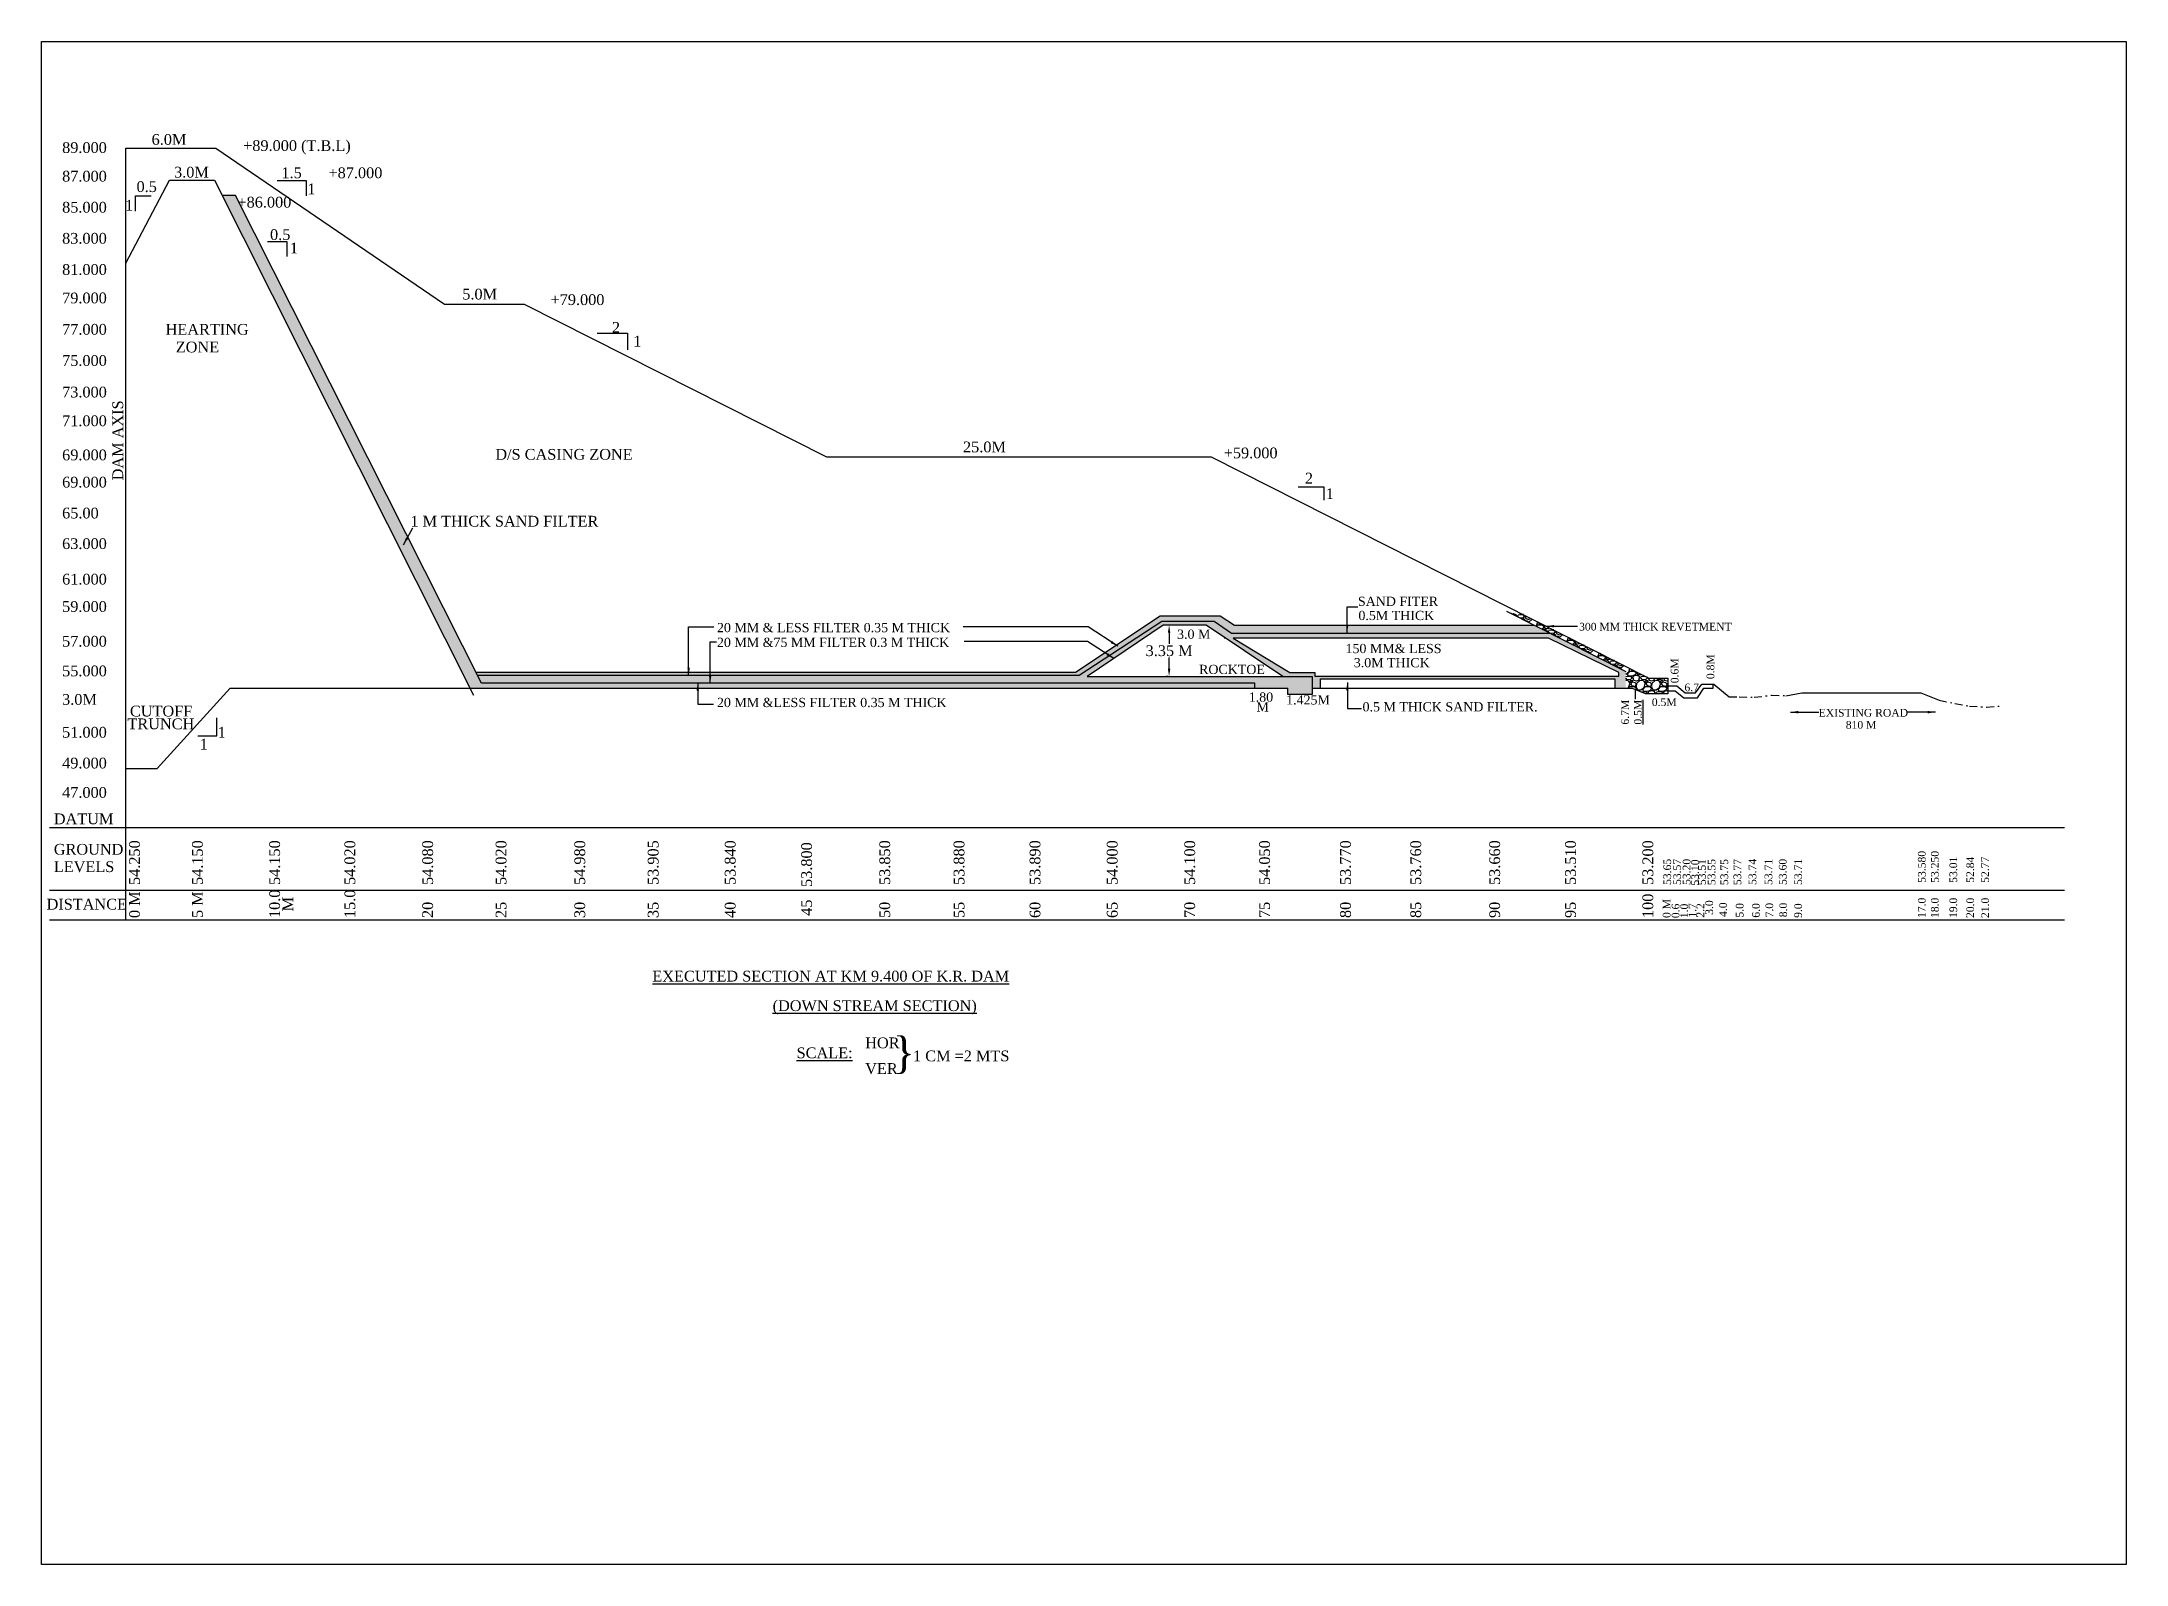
# Model space of a CAD drawing. Header units: metres. Extents: x 0 to 136, y 1 to 100.
import ezdxf

# ---------------------------------------------------------------- set-up
doc = ezdxf.new("R2010")
doc.units = ezdxf.units.M
doc.header["$MEASUREMENT"] = 0
doc.linetypes.add('ACAD_ISO03W100', pattern=[30, 12, -18])
doc.linetypes.add('DASHDOT', pattern=[1, 0.5, -0.25, 0, -0.25])
for name, color, linetype in [('DIM', 5, 'Continuous'), ('DOT LINE', 3, 'ACAD_ISO03W100'), ('DWG. LINE', 1, 'Continuous'), ('HATCH', 2, 'Continuous'), ('TEXT', 7, 'Continuous')]:
    doc.layers.add(name, color=color, linetype=linetype)
doc.layers.add('TITLE', color=7, linetype='Continuous', lineweight=30)
doc.styles.get("Standard").update_dxf_attribs({"font": 'TIMES.TTF', "height": 0.7})
doc.dimstyles.get("Standard").update_dxf_attribs({"dimtxt": 0.7, "dimasz": 0.5, "dimexe": 0.18, "dimexo": 0.0625, "dimgap": 0.09, "dimtad": 0, "dimtih": 1, "dimtoh": 1, "dimdec": 1, "dimzin": 0, "dimdsep": 46, "dimtxsty": 'Standard', "dimcen": 0.09, "dimclrd": 5, "dimclre": 5, "dimclrt": 4, "dimadec": 0, "dimazin": 0, "dimtfac": 1, "dimtdec": 1, "dimtofl": 0, "dimtmove": 0, "dimatfit": 3, "dimfxl": 1, "dimtolj": 1, "dimtzin": 0, "dimarcsym": 0})
pattern_1 = [(228.0128, (0.72, 1), (-7.99999823, -9.00000134), [0.134536, -13.319088]), (184.9697, (0.63, 0.9), (12.000001052, 0.999991307), [0.230868, -22.855925]), (132.5104, (0.4, 0.88), (9.999990718, -11.000008674), [0.162788, -16.116032]), (267.2737, (0.01, 0.63), (0.999996018, 20.000000295), [0.210238, -20.813558]), (292.8337, (0, 0.42), (-5.000009905, 11.999996412), [0.206155, -20.409373]), (357.2737, (0.08, 0.23), (-20.000000295, 0.999996018), [0.210238, -20.813558]), (37.6942, (0.29, 0.22), (-13.000007346, -9.999990405), [0.278029, -27.524849]), (72.2553, (0.51, 0.39), (7.000010763, 21.999996231), [0.262488, -25.986321]), (121.4296, (0.59, 0.64), (-8.000008234, 12.999995036), [0.21095, -20.884073]), (175.2364, (0.48, 0.82), (11.000000946, -0.99999153), [0.240832, -11.800763]), (222.3974, (0.24, 0.84), (-12.000007351, -10.999992082), [0.311448, -30.833375]), (138.8141, (1, 0.62), (-7.00000295, 5.99999731), [0.106301, -10.523844]), (171.4692, (0.92, 0.69), (12.999998285, -2.00000791), [0.202237, -20.021511]), (225, (0.72, 0.72), (-1e-16, -1.0000003), [0.141421, -1.272792]), (203.1986, (0.65, 0.84), (4.99999973, 2.00000133), [0.076158, -7.539615]), (291.8014, (0.58, 0.81), (-0.9999999, 3.00000027), [0.107703, -5.277462]), (30.9638, (0.62, 0.71), (2.99999802, 2.00000248), [0.174929, -5.656023]), (161.5651, (0.77, 0.8), (2.0000004, -0.9999984), [0.126491, -3.035787]), (16.3895, (0, 0.81), (10.000002198, 2.99999271), [0.1772, -17.542845]), (70.3462, (0.17, 0.86), (-3.999995247, -11.000002136), [0.148661, -14.717408]), (293.1986, (0.77, 1), (-2.00000133, 4.99999973), [0.152315, -7.463458]), (343.6105, (0.83, 0.86), (-10.000002198, 2.99999271), [0.1772, -17.542845]), (339.444, (0, 0.19), (-5.00000184, 1.999996), [0.17088, -8.373124]), (294.7751, (0.16, 0.13), (-4.99999219, 11.00000342), [0.143178, -14.174643]), (66.8014, (0.78, 0), (2.00000133, 4.99999973), [0.152315, -7.463458]), (17.354, (0.84, 0.14), (-13.00000202, -3.999994502), [0.167631, -16.595424]), (69.444, (0.29, 0), (-1.999996, -5.00000184), [0.08544, -8.458564]), (101.3099, (0.72, 0), (-0.99999763, 4.00000075), [0.05099, -5.048029]), (165.9638, (0.71, 0.05), (3.00000055, -0.99999806), [0.206155, -3.91695]), (186.009, (0.51, 0.1), (9.99999975, 0.999999317), [0.19105, -18.913923]), (303.6901, (0.62, 0.62), (-1.00000133, 1.99999956), [0.144222, -3.461329]), (353.1572, (0.7, 0.5), (16.999999365, -2.000007998), [0.251794, -24.927563]), (60.9454, (0.95, 0.47), (-4.00000003, -7.000000385), [0.102956, -10.192674]), (90, (1, 0.56), (-1, 1), [0.06, -0.94]), (120.2564, (0.49, 0.13), (3.999994887, -7.000002456), [0.138924, -13.75352]), (48.0128, (0.42, 0.25), (7.99999823, 9.00000134), [0.269072, -13.184552]), (0, (0.6, 0.45), (1, 1), [0.26, -0.74]), (325.3048, (0.86, 0.45), (-9.99999426, 7.00000861), [0.158114, -15.653274]), (254.0546, (0.99, 0.36), (-0.99999989, -4.00000013), [0.145602, -7.134508]), (207.646, (0.95, 0.22), (-18.999995807, -10.000007713), [0.237065, -23.469474]), (175.4261, (0.74, 0.11), (-13.000000558, 0.999994801), [0.250799, -24.829074])]

# ---------------------------------------------------------------- blocks, each defined once
blk = doc.blocks.new('*D4')
at = {"layer": 'Defpoints', "color": 0}
for p in [(73.63, 62.44), (73.63, 59.1), (73.63, 59.1)]:
    blk.add_point(p, dxfattribs=at)
at = {"layer": 'DIM', "color": 5, "lineweight": -2}
for p, q in [((73.57, 62.44), (73.45, 62.44)), ((73.63, 61.94), (73.63, 61.22)), ((73.63, 59.6), (73.63, 60.33)), ((73.57, 59.1), (73.45, 59.1))]:
    blk.add_line(p, q, dxfattribs=at)
at = {"layer": 'DIM', "color": 5}
for points in [[(73.55, 61.94), (73.71, 61.94), (73.63, 62.44)], [(73.55, 59.6), (73.71, 59.6), (73.63, 59.1)]]:
    blk.add_solid(points, dxfattribs=at)
at = {"layer": 'DIM', "color": 4, "insert": (73.63, 60.77), "char_height": 0.7, "attachment_point": 5}
blk.add_mtext('\\A1;3.35 M', dxfattribs=at)

msp = doc.modelspace()

# ---------------------------------------------------------------- hatches: boundary and pattern name
at = {"layer": 'HATCH'}
h = msp.add_hatch(dxfattribs=at)
h.set_pattern_fill('AR-SAND', color=256, scale=0.1, style=0)
h.paths.add_polyline_path([(28.91, 58.67), (12.93, 90.38), (12.06, 90.38), (28.16, 58.35), (79.21, 58.35), (79.21, 58.67)])
h = msp.add_hatch(dxfattribs=at)
h.set_pattern_fill('GRAVEL', color=256, style=0)
h.set_pattern_definition(pattern_1)
h.paths.add_polyline_path([(97.37, 62.43), (77.89, 62.43), (76.96, 63.05), (73.04, 63.05), (67.54, 59.38), (28.55, 59.38), (28.65, 59.18), (67.78, 59.18), (73.16, 62.69), (76.56, 62.69), (77.68, 61.91), (98.4, 61.91)])
h = msp.add_hatch(dxfattribs=at)
h.set_pattern_fill('GRAVEL', color=256, style=0)
h.set_pattern_definition(pattern_1)
h.paths.add_polyline_path([(68.3, 59.1), (73.25, 62.44), (76.04, 62.44), (81.03, 59.1), (82.94, 59.1), (82.94, 58.32), (83.47, 58.32), (83.47, 58.94), (102.61, 58.94), (102.61, 58.32), (103.32, 58.32), (103.32, 59.42), (98.4, 61.91), (77.68, 61.91), (76.56, 62.69), (73.16, 62.69), (67.78, 59.18), (28.65, 59.18), (28.91, 58.67), (68.3, 58.67)])
h.paths.add_polyline_path([(77.8, 61.6), (98.29, 61.6), (102.87, 59.35), (102.87, 59.11), (83.11, 59.11), (83.11, 59.36), (81.48, 59.36)], flags=16)
h = msp.add_hatch(dxfattribs=at)
h.set_pattern_fill('GRAVEL', color=256, style=0)
h.set_pattern_definition(pattern_1)
h.paths.add_polyline_path([(96.52, 63.2), (95.86, 63.2), (103.32, 59.42), (103.32, 59.76)])
h = msp.add_hatch(dxfattribs=at)
h.set_pattern_fill('GRAVEL', color=256, style=0)
h.set_pattern_definition(pattern_1)
h.paths.add_polyline_path([(106.06, 59), (104.83, 59), (103.32, 59.76), (103.32, 58.32), (103.76, 58.32), (104.61, 57.98), (106.06, 57.98)])
h = msp.add_hatch(dxfattribs=at)
h.set_pattern_fill('GRAVEL', color=256, style=0)
h.set_pattern_definition(pattern_1)
h.paths.add_polyline_path([(82.94, 59.1), (68.3, 59.1), (68.3, 58.67), (79.21, 58.67), (79.21, 58.35), (81.35, 58.35), (81.35, 57.93), (82.94, 57.93)])

# ---------------------------------------------------------------- linework, layer by layer
at = {"layer": 'DOT LINE', "linetype": 'DASHDOT'}
for p, q in [((110.05, 57.78), (110.7, 57.78)), ((110.7, 57.78), (111.67, 57.75)), ((111.67, 57.75), (112.8, 57.88)), ((112.8, 57.88), (113.74, 57.85)), ((123.7, 57.56), (124.73, 57.34)), ((124.73, 57.34), (125.67, 57.17)), ((125.67, 57.17), (126.78, 57.1)), ((126.78, 57.1), (127.6, 57.17))]:
    msp.add_line(p, q, dxfattribs=at)
at = {"layer": 'DWG. LINE'}
for p, q in [((5.8, 43.28), (5.8, 93.46)), ((5.8, 93.46), (11.65, 93.46)), ((11.65, 93.46), (26.51, 83.31)), ((5.8, 85.99), (8.63, 91.38)), ((8.63, 91.38), (11.55, 91.38)), ((11.55, 91.38), (28.4, 57.89)), ((15.64, 91.37), (17.51, 91.37)), ((17.51, 91.37), (17.51, 90.36)), ((6.42, 89.36), (6.42, 90.36)), ((6.42, 90.36), (7.43, 90.36)), ((12.93, 90.38), (12.06, 90.38)), ((28.91, 58.67), (12.93, 90.38)), ((15, 87.4), (16.27, 87.4)), ((16.27, 87.4), (16.27, 86.42)), ((26.51, 83.31), (31.69, 83.31)), ((31.69, 83.31), (51.36, 73.39)), ((36.44, 81.44), (38.41, 81.44)), ((38.41, 81.44), (38.41, 80.35)), ((51.36, 73.39), (76.36, 73.39)), ((76.36, 73.39), (104.83, 59)), ((82.03, 71.44), (83.7, 71.44)), ((83.7, 71.44), (83.7, 70.56)), ((67.54, 59.38), (73.04, 63.05)), ((67.78, 59.18), (73.16, 62.69)), ((73.25, 62.44), (68.3, 59.1)), ((73.04, 63.05), (76.96, 63.05)), ((73.16, 62.69), (76.56, 62.69)), ((76.04, 62.44), (73.25, 62.44)), ((81.03, 59.1), (76.04, 62.44)), ((76.56, 62.69), (77.68, 61.91)), ((76.96, 63.05), (77.89, 62.43)), ((77.89, 62.43), (97.37, 62.43)), ((95.57, 63.34), (103.32, 59.42)), ((77.3, 61.6), (77.22, 61.6)), ((77.68, 61.91), (98.4, 61.91)), ((77.8, 61.6), (81.48, 59.36)), ((98.29, 61.6), (77.8, 61.6)), ((102.87, 59.35), (98.29, 61.6)), ((7.82, 53.12), (12.57, 58.35)), ((12.57, 58.35), (81.35, 58.35)), ((28.55, 59.38), (67.54, 59.38)), ((28.65, 59.18), (67.78, 59.18)), ((79.21, 58.67), (28.91, 58.67)), ((68.3, 59.1), (82.94, 59.1)), ((79.21, 58.35), (79.21, 58.67)), ((81.35, 57.93), (81.35, 58.35)), ((81.48, 59.36), (83.11, 59.36)), ((82.94, 59.1), (82.94, 57.93)), ((103.76, 58.32), (82.94, 58.32)), ((83.11, 59.36), (83.11, 59.11)), ((83.11, 59.11), (102.87, 59.11)), ((83.47, 58.32), (83.47, 58.94)), ((83.47, 58.94), (102.61, 58.94)), ((102.61, 58.94), (102.61, 58.32)), ((102.87, 59.11), (102.87, 59.35)), ((104.61, 57.98), (103.76, 58.32)), ((104.83, 59), (106.06, 59)), ((106.06, 59), (106.06, 57.98)), ((106.06, 58.49), (106.64, 58.49)), ((106.64, 58.49), (107.19, 58.03)), ((107.85, 58.03), (108.28, 58.61)), ((107.98, 57.71), (108.41, 58.33)), ((108.28, 58.61), (109.05, 58.61)), ((108.41, 58.33), (109.01, 58.33)), ((109.01, 58.33), (109.01, 58.61)), ((109.05, 58.61), (110.05, 57.78)), ((82.94, 57.93), (81.35, 57.93)), ((103.93, 58.25), (103.93, 57.62)), ((106.06, 57.98), (104.61, 57.98)), ((106.06, 58.17), (106.53, 58.17)), ((106.53, 58.17), (107.1, 57.71)), ((107.1, 57.71), (107.98, 57.71)), ((107.19, 58.03), (107.85, 58.03)), ((113.74, 57.85), (114.77, 58.04)), ((114.77, 58.04), (122.52, 58.04)), ((122.52, 58.04), (123.7, 57.56)), ((11.72, 55.24), (11.72, 56.42)), ((10.48, 55.24), (11.72, 55.24)), ((5.8, 53.12), (7.82, 53.12)), ((0.83, 49.27), (131.86, 49.27)), ((0.83, 45.21), (131.86, 45.21)), ((0.83, 43.28), (131.86, 43.28))]:
    msp.add_line(p, q, dxfattribs=at)
at = {"layer": 'TITLE'}
msp.add_lwpolyline([(0.32, 100.39), (135.87, 100.39), (135.87, 1.35), (0.32, 1.35)], close=True, dxfattribs=at)

# ---------------------------------------------------------------- texts
at = {"layer": 'TEXT'}
for s, height, p in [('89.000', 0.7, (1.65, 93.15)), ('6.0M', 0.7, (7.47, 93.68)), ('+89.000 (T.B.L)', 0.7, (13.42, 93.28)), ('3.0M', 0.7, (8.93, 91.55)), ('1.5', 0.7, (15.91, 91.51)), ('+87.000', 0.7, (18.97, 91.51)), ('87.000', 0.7, (1.65, 91.29)), ('0.5', 0.7, (6.49, 90.61)), ('1', 0.7, (17.59, 90.46)), ('85.000', 0.7, (1.65, 89.27)), ('1', 0.7, (5.75, 89.4)), ('+86.000', 0.7, (13.05, 89.6)), ('0.5', 0.7, (15.17, 87.49)), ('83.000', 0.7, (1.65, 87.25)), ('1', 0.7, (16.46, 86.62)), ('81.000', 0.7, (1.65, 85.22)), ('79.000', 0.7, (1.65, 83.37)), ('5.0M', 0.7, (27.67, 83.62)), ('+79.000', 0.7, (33.41, 83.26)), ('77.000', 0.7, (1.65, 81.33)), ('HEARTING', 0.7, (8.38, 81.33)), ('2', 0.7, (37.4, 81.46)), ('75.000', 0.7, (1.65, 79.3)), ('ZONE', 0.7, (9.04, 80.18)), ('1', 0.7, (38.79, 80.56)), ('73.000', 0.7, (1.65, 77.25)), ('71.000', 0.7, (1.65, 75.38)), ('69.000', 0.7, (1.65, 73.16)), ('D/S CASING ZONE', 0.7, (29.82, 73.2)), ('25.0M', 0.7, (60.23, 73.68)), ('+59.000', 0.7, (77.18, 73.29)), ('69.000', 0.7, (1.65, 71.39)), ('2', 0.7, (82.46, 71.65)), ('1', 0.7, (83.82, 70.64)), ('65.00', 0.7, (1.65, 69.38)), ('1 M THICK SAND FILTER', 0.7, (24.3, 68.85)), ('63.000', 0.7, (1.65, 67.39)), ('61.000', 0.7, (1.65, 65.08)), ('59.000', 0.7, (1.65, 63.3)), ('SAND FITER', 0.6, (85.91, 63.69)), ('20 MM & LESS FILTER 0.35 M THICK', 0.6, (44.23, 61.98)), ('0.5M THICK', 0.6, (85.94, 62.77)), ('300 MM THICK REVETMENT', 0.5, (100.29, 62.09)), ('57.000', 0.7, (1.65, 61.04)), ('20 MM &75 MM FILTER 0.3 M THICK', 0.6, (44.23, 61.02)), ('3.0 M', 0.6, (74.15, 61.55)), ('150 MM& LESS', 0.6, (85.1, 60.62)), ('55.000', 0.7, (1.65, 59.11)), ('ROCKTOE', 0.6, (75.58, 59.26)), ('3.0M THICK', 0.6, (85.64, 59.7)), ('6.7', 0.5, (107.14, 58.14)), ('3.0M', 0.7, (1.65, 57.26)), ('CUTOFF', 0.7, (6.06, 56.5)), ('20 MM &LESS FILTER 0.35 M THICK', 0.6, (44.23, 57.11)), ('1.80', 0.6, (78.81, 57.46)), ('M', 0.6, (79.31, 56.82)), ('1.425M', 0.6, (81.24, 57.28)), ('0.5 M THICK SAND FILTER.', 0.6, (86.21, 56.83)), ('0.5M', 0.5, (105.02, 57.18)), ('EXISTING ROAD', 0.5, (115.87, 56.49)), ('51.000', 0.7, (1.65, 55.12)), ('TRUNCH', 0.7, (5.9, 55.67)), ('1', 0.7, (11.76, 55.12)), ('810 M', 0.5, (117.63, 55.7)), ('1', 0.7, (10.59, 54.35)), ('49.000', 0.7, (1.65, 53.12)), ('47.000', 0.7, (1.65, 51.21)), ('DATUM', 0.7, (1.11, 49.49)), ('GROUND', 0.7, (1.11, 47.51)), ('LEVELS', 0.7, (1.11, 46.38)), ('DISTANCE', 0.7, (0.64, 43.94)), ('%%UEXECUTED SECTION AT KM 9.400 OF K.R. DAM', 0.7, (40.03, 39.26)), ('%%U(DOWN STREAM SECTION)', 0.7, (47.85, 37.34)), ('HOR', 0.7, (53.87, 34.92)), ('}', 2, (55.66, 33.65)), ('%%USCALE:', 0.7, (49.41, 34.27)), ('VER', 0.7, (53.87, 33.25)), ('1 CM =2 MTS', 0.7, (56.98, 34.07))]:
    msp.add_text(s, height=height, dxfattribs=at).set_placement(p)
for s, height, p in [('DAM AXIS', 0.7, (5.62, 71.86)), ('0.6M', 0.5, (106.75, 58.66)), ('0.8M', 0.5, (109.08, 58.93)), ('6.7M', 0.5, (103.53, 55.97)), ('%%U0.5M', 0.5, (104.36, 55.97)), ('54.250', 0.7, (6.71, 45.54)), ('54.150', 0.7, (10.8, 45.54)), ('54.150', 0.7, (15.82, 45.54)), ('54.020', 0.7, (20.71, 45.54)), ('54.080', 0.7, (25.77, 45.54)), ('54.020', 0.7, (30.54, 45.54)), ('54.980', 0.7, (35.66, 45.54)), ('53.905', 0.7, (40.43, 45.54)), ('53.840', 0.7, (45.44, 45.54)), ('53.800', 0.7, (50.41, 45.41)), ('53.850', 0.7, (55.49, 45.54)), ('53.880', 0.7, (60.32, 45.54)), ('53.890', 0.7, (65.26, 45.54)), ('54.000', 0.7, (70.28, 45.54)), ('54.100', 0.7, (75.32, 45.54)), ('54.050', 0.7, (80.19, 45.54)), ('53.770', 0.7, (85.45, 45.54)), ('53.760', 0.7, (90.02, 45.54)), ('53.660', 0.7, (95.15, 45.54)), ('53.510', 0.7, (100.08, 45.54)), ('53.200', 0.7, (105.11, 45.54)), ('53.580', 0.5, (122.82, 45.68)), ('53.250', 0.5, (123.67, 45.68)), ('53.65', 0.5, (106.27, 45.54)), ('53.57', 0.5, (106.91, 45.54)), ('53.20', 0.5, (107.53, 45.54)), ('53.10', 0.5, (108.08, 45.5)), ('53.51', 0.5, (108.53, 45.53)), ('53.55', 0.5, (109.15, 45.53)), ('53.75', 0.5, (109.98, 45.53)), ('53.77', 0.5, (110.83, 45.53)), ('53.74', 0.5, (111.81, 45.54)), ('53.71', 0.5, (112.85, 45.54)), ('53.60', 0.5, (113.78, 45.54)), ('53.71', 0.5, (114.78, 45.54)), ('53.01', 0.5, (124.87, 45.68)), ('52.84', 0.5, (125.97, 45.68)), ('52.77', 0.5, (126.94, 45.68)), ('0 M', 0.7, (6.71, 43.39)), ('5 M', 0.7, (10.8, 43.39)), ('10.0', 0.7, (15.82, 43.39)), ('15.0', 0.7, (20.71, 43.39)), ('100', 0.7, (105.11, 43.39)), ('M', 0.7, (16.68, 43.82)), ('20', 0.7, (25.77, 43.39)), ('25', 0.7, (30.54, 43.39)), ('30', 0.7, (35.66, 43.39)), ('35', 0.7, (40.43, 43.39)), ('40', 0.7, (45.44, 43.39)), ('45', 0.7, (50.41, 43.53)), ('50', 0.7, (55.49, 43.39)), ('55', 0.7, (60.32, 43.39)), ('60', 0.7, (65.26, 43.39)), ('65', 0.7, (70.28, 43.39)), ('70', 0.7, (75.32, 43.39)), ('75', 0.7, (80.19, 43.39)), ('80', 0.7, (85.45, 43.39)), ('85', 0.7, (90.02, 43.39)), ('90', 0.7, (95.15, 43.39)), ('95', 0.7, (100.08, 43.39)), ('0 M', 0.5, (106.23, 43.39)), ('0.6', 0.5, (106.81, 43.38)), ('1.0', 0.5, (107.37, 43.38)), ('1.7', 0.5, (107.91, 43.41)), ('2.2', 0.5, (108.43, 43.41)), ('3.0', 0.5, (109, 43.6)), ('4.0', 0.5, (109.9, 43.46)), ('5.0', 0.5, (110.98, 43.42)), ('6.0', 0.5, (112.04, 43.41)), ('7.0', 0.5, (112.91, 43.43)), ('8.0', 0.5, (113.81, 43.44)), ('9.0', 0.5, (114.78, 43.4)), ('17.0', 0.5, (122.82, 43.39)), ('18.0', 0.5, (123.67, 43.39)), ('19.0', 0.5, (124.87, 43.39)), ('20.0', 0.5, (125.97, 43.39)), ('21.0', 0.5, (126.94, 43.39))]:
    msp.add_text(s, height=height, rotation=90, dxfattribs=at).set_placement(p)

# ---------------------------------------------------------------- dimensions: what is measured, and where the dimension line sits
at = {"layer": 'DIM'}
dim = msp.add_aligned_dim(p1=(73.63, 62.44), p2=(73.63, 59.1), distance=0, text='3.35 M', dimstyle='Standard', dxfattribs=at)
dim.commit()
dim.dimension.update_dxf_attribs({"geometry": '*D4', "text_midpoint": (73.63, 60.77)})

# ---------------------------------------------------------------- leaders
for points in [[(23.84, 67.67), (24.46, 68.77)], [(85.21, 61.97), (85.21, 63.64), (85.9, 63.64)], [(98.16, 62.37), (100.19, 62.37)], [(42.39, 59.18), (42.39, 62.32), (44.02, 62.32)], [(43.79, 58.67), (43.79, 61.35), (44.2, 61.35)], [(70.29, 61.07), (68.36, 62.33), (60.24, 62.33)], [(70.03, 60.27), (68.32, 61.38), (60.31, 61.38)], [(42.98, 58.67), (42.98, 57.3), (44.01, 57.3)], [(85.22, 58.7), (85.22, 57.01), (86.15, 57.01)], [(114.04, 56.78), (115.88, 56.78)], [(123.46, 56.78), (121.62, 56.78)]]:
    msp.add_leader(points, dimstyle='Standard', override={"dimgap": 0.09, "dimtad": 0}, dxfattribs=at)

doc.saveas('drawing.dxf')
